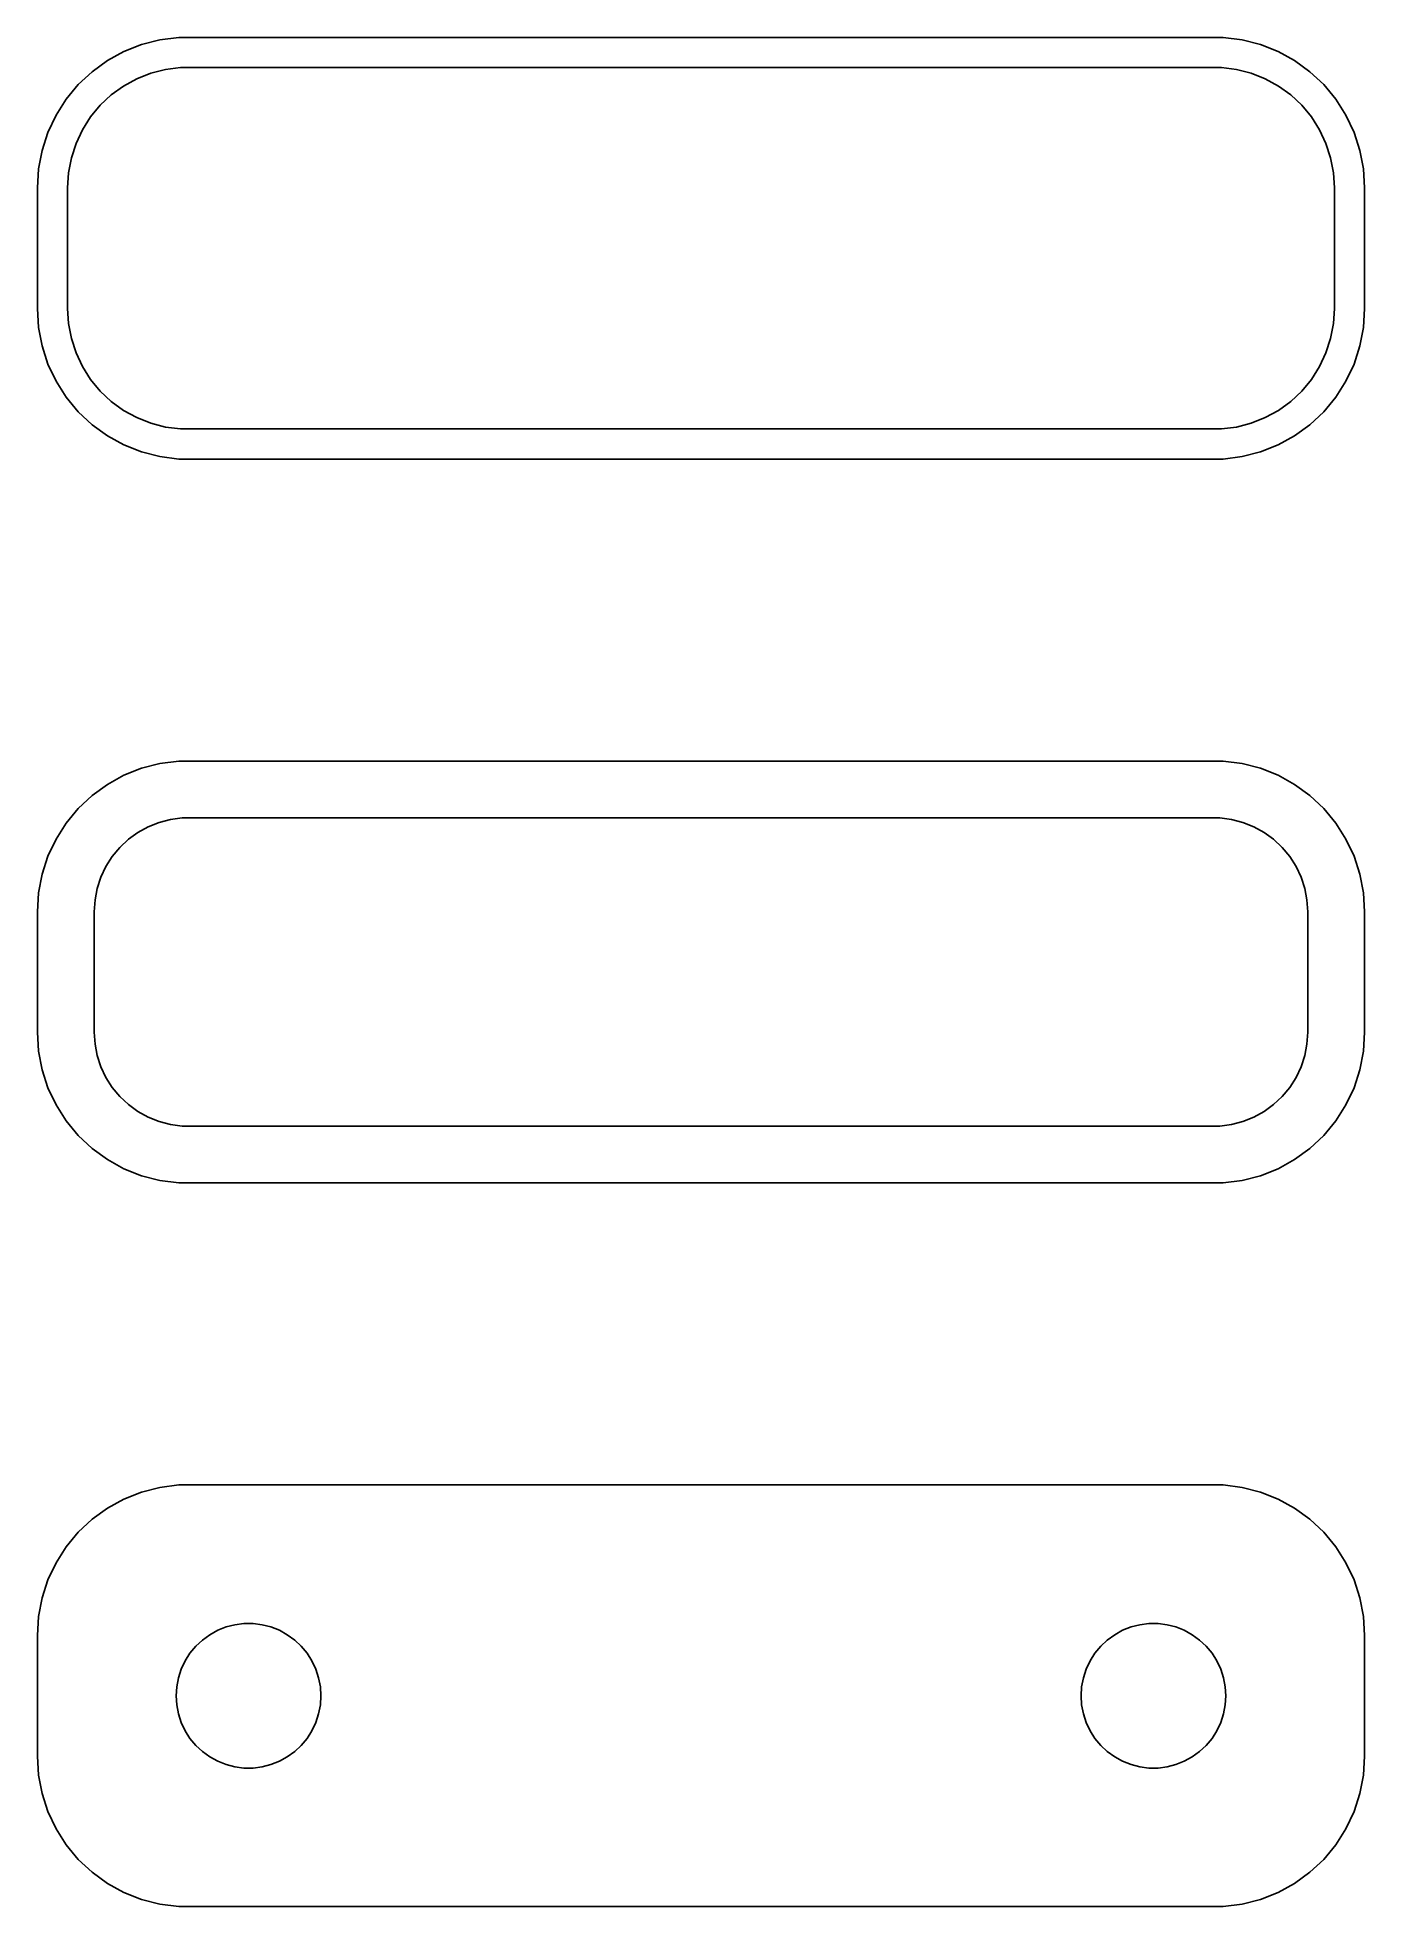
# Model space of a CAD drawing. Header units: metres. Extents: x -22 to 22, y 65 to 127.
import ezdxf

# ---------------------------------------------------------------- set-up
doc = ezdxf.new("R2010")
doc.units = ezdxf.units.M

msp = doc.modelspace()

# ---------------------------------------------------------------- linework, layer by layer
for p, q in [((-19.1289, 126.524), (-19.6791, 126.222)), ((-18.5451, 126.755), (-19.1289, 126.524)), ((-17.9369, 126.911), (-18.5451, 126.755)), ((-17.3139, 126.99), (-17.9369, 126.911)), ((17.3139, 126.99), (-17.3139, 126.99)), ((17.9369, 126.911), (17.3139, 126.99)), ((18.5451, 126.755), (17.9369, 126.911)), ((19.1289, 126.524), (18.5451, 126.755)), ((19.6791, 126.222), (19.1289, 126.524)), ((-20.1871, 125.853), (-20.6448, 125.423)), ((-19.6791, 126.222), (-20.1871, 125.853)), ((-18.2361, 125.804), (-17.7495, 125.929)), ((-17.7495, 125.929), (-17.2512, 125.992)), ((-17.2512, 125.992), (17.2512, 125.992)), ((17.2512, 125.992), (17.7495, 125.929)), ((17.7495, 125.929), (18.2361, 125.804)), ((20.1871, 125.853), (19.6791, 126.222)), ((20.6448, 125.423), (20.1871, 125.853)), ((-20.6448, 125.423), (-21.0451, 124.939)), ((-19.5497, 125.082), (-19.1433, 125.377)), ((-19.1433, 125.377), (-18.7031, 125.619)), ((-18.7031, 125.619), (-18.2361, 125.804)), ((18.2361, 125.804), (18.7031, 125.619)), ((18.7031, 125.619), (19.1433, 125.377)), ((19.1433, 125.377), (19.5497, 125.082)), ((21.0451, 124.939), (20.6448, 125.423)), ((-21.0451, 124.939), (-21.3815, 124.409)), ((-20.2361, 124.351), (-19.9159, 124.738)), ((-19.9159, 124.738), (-19.5497, 125.082)), ((19.5497, 125.082), (19.9159, 124.738)), ((19.9159, 124.738), (20.2361, 124.351)), ((21.3815, 124.409), (21.0451, 124.939)), ((-21.3815, 124.409), (-21.6489, 123.841)), ((-20.5052, 123.927), (-20.2361, 124.351)), ((20.2361, 124.351), (20.5052, 123.927)), ((21.6489, 123.841), (21.3815, 124.409)), ((-21.6489, 123.841), (-21.8429, 123.243)), ((-20.8743, 122.995), (-20.7191, 123.472)), ((-20.7191, 123.472), (-20.5052, 123.927)), ((20.5052, 123.927), (20.7191, 123.472)), ((20.7191, 123.472), (20.8743, 122.995)), ((21.8429, 123.243), (21.6489, 123.841)), ((-21.8429, 123.243), (-21.9606, 122.627)), ((-20.9684, 122.501), (-20.8743, 122.995)), ((20.8743, 122.995), (20.9684, 122.501)), ((21.9606, 122.627), (21.8429, 123.243)), ((-21.9606, 122.627), (-22, 122)), ((-21, 122), (-20.9684, 122.501)), ((20.9684, 122.501), (21, 122)), ((22, 122), (21.9606, 122.627)), ((-22, 122), (-22, 118)), ((-21, 118), (-21, 122)), ((21, 122), (21, 118)), ((22, 118), (22, 122)), ((-22, 118), (-21.9606, 117.373)), ((-20.9684, 117.499), (-21, 118)), ((21, 118), (20.9684, 117.499)), ((21.9606, 117.373), (22, 118)), ((-21.9606, 117.373), (-21.8429, 116.757)), ((-20.8743, 117.005), (-20.9684, 117.499)), ((20.9684, 117.499), (20.8743, 117.005)), ((21.8429, 116.757), (21.9606, 117.373)), ((-21.8429, 116.757), (-21.6489, 116.159)), ((-20.7191, 116.528), (-20.8743, 117.005)), ((-20.5052, 116.073), (-20.7191, 116.528)), ((20.7191, 116.528), (20.5052, 116.073)), ((20.8743, 117.005), (20.7191, 116.528)), ((21.6489, 116.159), (21.8429, 116.757)), ((-21.6489, 116.159), (-21.3815, 115.591)), ((-20.2361, 115.649), (-20.5052, 116.073)), ((20.5052, 116.073), (20.2361, 115.649)), ((21.3815, 115.591), (21.6489, 116.159)), ((-21.3815, 115.591), (-21.0451, 115.061)), ((-19.9159, 115.262), (-20.2361, 115.649)), ((20.2361, 115.649), (19.9159, 115.262)), ((21.0451, 115.061), (21.3815, 115.591)), ((-21.0451, 115.061), (-20.6448, 114.577)), ((-19.5497, 114.918), (-19.9159, 115.262)), ((-19.1433, 114.623), (-19.5497, 114.918)), ((19.5497, 114.918), (19.1433, 114.623)), ((19.9159, 115.262), (19.5497, 114.918)), ((20.6448, 114.577), (21.0451, 115.061)), ((-20.6448, 114.577), (-20.1871, 114.147)), ((-20.1871, 114.147), (-19.6791, 113.778)), ((-18.7031, 114.381), (-19.1433, 114.623)), ((-18.2361, 114.196), (-18.7031, 114.381)), ((-17.7495, 114.071), (-18.2361, 114.196)), ((-17.2512, 114.008), (-17.7495, 114.071)), ((17.7495, 114.071), (17.2512, 114.008)), ((18.2361, 114.196), (17.7495, 114.071)), ((18.7031, 114.381), (18.2361, 114.196)), ((19.1433, 114.623), (18.7031, 114.381)), ((19.6791, 113.778), (20.1871, 114.147)), ((20.1871, 114.147), (20.6448, 114.577)), ((-19.6791, 113.778), (-19.1289, 113.476)), ((-19.1289, 113.476), (-18.5451, 113.245)), ((17.2512, 114.008), (-17.2512, 114.008)), ((18.5451, 113.245), (19.1289, 113.476)), ((19.1289, 113.476), (19.6791, 113.778)), ((-18.5451, 113.245), (-17.9369, 113.089)), ((-17.9369, 113.089), (-17.3139, 113.01)), ((-17.3139, 113.01), (17.3139, 113.01)), ((17.3139, 113.01), (17.9369, 113.089)), ((17.9369, 113.089), (18.5451, 113.245)), ((-17.9369, 102.911), (-18.5451, 102.755)), ((-17.3139, 102.99), (-17.9369, 102.911)), ((17.3139, 102.99), (-17.3139, 102.99)), ((17.9369, 102.911), (17.3139, 102.99)), ((18.5451, 102.755), (17.9369, 102.911)), ((-19.1289, 102.524), (-19.6791, 102.222)), ((-18.5451, 102.755), (-19.1289, 102.524)), ((19.1289, 102.524), (18.5451, 102.755)), ((19.6791, 102.222), (19.1289, 102.524)), ((-20.1871, 101.853), (-20.6448, 101.423)), ((-19.6791, 102.222), (-20.1871, 101.853)), ((20.1871, 101.853), (19.6791, 102.222)), ((20.6448, 101.423), (20.1871, 101.853)), ((-20.6448, 101.423), (-21.0451, 100.939)), ((-17.9619, 100.961), (-17.5833, 101.058)), ((-17.5833, 101.058), (-17.1954, 101.107)), ((-17.1954, 101.107), (17.1954, 101.107)), ((17.1954, 101.107), (17.5833, 101.058)), ((17.5833, 101.058), (17.9619, 100.961)), ((21.0451, 100.939), (20.6448, 101.423)), ((-21.3815, 100.409), (-21.6489, 99.8406)), ((-21.0451, 100.939), (-21.3815, 100.409)), ((-18.9842, 100.399), (-18.668, 100.628)), ((-18.668, 100.628), (-18.3254, 100.817)), ((-18.3254, 100.817), (-17.9619, 100.961)), ((17.9619, 100.961), (18.3254, 100.817)), ((18.3254, 100.817), (18.668, 100.628)), ((18.668, 100.628), (18.9842, 100.399)), ((21.3815, 100.409), (21.0451, 100.939)), ((21.6489, 99.8406), (21.3815, 100.409)), ((-21.6489, 99.8406), (-21.8429, 99.2434)), ((-19.7279, 99.4996), (-19.5184, 99.8297)), ((-19.5184, 99.8297), (-19.2692, 100.131)), ((-19.2692, 100.131), (-18.9842, 100.399)), ((18.9842, 100.399), (19.2692, 100.131)), ((19.2692, 100.131), (19.5184, 99.8297)), ((19.5184, 99.8297), (19.7279, 99.4996)), ((21.8429, 99.2434), (21.6489, 99.8406)), ((-21.8429, 99.2434), (-21.9606, 98.6267)), ((-19.8943, 99.1459), (-19.7279, 99.4996)), ((19.7279, 99.4996), (19.8943, 99.1459)), ((21.9606, 98.6267), (21.8429, 99.2434)), ((-21.9606, 98.6267), (-22, 98)), ((-20.0884, 98.3902), (-20.0151, 98.7741)), ((-20.0151, 98.7741), (-19.8943, 99.1459)), ((19.8943, 99.1459), (20.0151, 98.7741)), ((20.0151, 98.7741), (20.0884, 98.3902)), ((22, 98), (21.9606, 98.6267)), ((-22, 98), (-22, 94)), ((-20.1129, 98), (-20.0884, 98.3902)), ((-20.1129, 94), (-20.1129, 98)), ((20.0884, 98.3902), (20.1129, 98)), ((20.1129, 98), (20.1129, 94)), ((22, 94), (22, 98)), ((-22, 94), (-21.9606, 93.3733)), ((-20.0884, 93.6098), (-20.1129, 94)), ((-20.0151, 93.2259), (-20.0884, 93.6098)), ((20.0884, 93.6098), (20.0151, 93.2259)), ((20.1129, 94), (20.0884, 93.6098)), ((21.9606, 93.3733), (22, 94)), ((-21.9606, 93.3733), (-21.8429, 92.7566)), ((-19.8943, 92.8541), (-20.0151, 93.2259)), ((20.0151, 93.2259), (19.8943, 92.8541)), ((21.8429, 92.7566), (21.9606, 93.3733)), ((-21.8429, 92.7566), (-21.6489, 92.1594)), ((-19.7279, 92.5004), (-19.8943, 92.8541)), ((-19.5184, 92.1703), (-19.7279, 92.5004)), ((19.7279, 92.5004), (19.5184, 92.1703)), ((19.8943, 92.8541), (19.7279, 92.5004)), ((21.6489, 92.1594), (21.8429, 92.7566)), ((-21.6489, 92.1594), (-21.3815, 91.5912)), ((-19.2692, 91.8691), (-19.5184, 92.1703)), ((-18.9842, 91.6015), (-19.2692, 91.8691)), ((19.2692, 91.8691), (18.9842, 91.6015)), ((19.5184, 92.1703), (19.2692, 91.8691)), ((21.3815, 91.5912), (21.6489, 92.1594)), ((-21.3815, 91.5912), (-21.0451, 91.0611)), ((-18.668, 91.3717), (-18.9842, 91.6015)), ((-18.3254, 91.1833), (-18.668, 91.3717)), ((-17.9619, 91.0394), (-18.3254, 91.1833)), ((18.3254, 91.1833), (17.9619, 91.0394)), ((18.668, 91.3717), (18.3254, 91.1833)), ((18.9842, 91.6015), (18.668, 91.3717)), ((21.0451, 91.0611), (21.3815, 91.5912)), ((-21.0451, 91.0611), (-20.6448, 90.5773)), ((-20.6448, 90.5773), (-20.1871, 90.1474)), ((-17.5833, 90.9422), (-17.9619, 91.0394)), ((-17.1954, 90.8932), (-17.5833, 90.9422)), ((17.1954, 90.8932), (-17.1954, 90.8932)), ((17.5833, 90.9422), (17.1954, 90.8932)), ((17.9619, 91.0394), (17.5833, 90.9422)), ((20.1871, 90.1474), (20.6448, 90.5773)), ((20.6448, 90.5773), (21.0451, 91.0611)), ((-20.1871, 90.1474), (-19.6791, 89.7784)), ((19.6791, 89.7784), (20.1871, 90.1474)), ((-19.6791, 89.7784), (-19.1289, 89.4759)), ((-19.1289, 89.4759), (-18.5451, 89.2447)), ((18.5451, 89.2447), (19.1289, 89.4759)), ((19.1289, 89.4759), (19.6791, 89.7784)), ((-18.5451, 89.2447), (-17.9369, 89.0886)), ((-17.9369, 89.0886), (-17.3139, 89.0099)), ((-17.3139, 89.0099), (17.3139, 89.0099)), ((17.3139, 89.0099), (17.9369, 89.0886)), ((17.9369, 89.0886), (18.5451, 89.2447)), ((-18.5451, 78.7553), (-19.1289, 78.5241)), ((-17.9369, 78.9114), (-18.5451, 78.7553)), ((-17.3139, 78.9901), (-17.9369, 78.9114)), ((17.3139, 78.9901), (-17.3139, 78.9901)), ((17.9369, 78.9114), (17.3139, 78.9901)), ((18.5451, 78.7553), (17.9369, 78.9114)), ((19.1289, 78.5241), (18.5451, 78.7553)), ((-19.6791, 78.2216), (-20.1871, 77.8526)), ((-19.1289, 78.5241), (-19.6791, 78.2216)), ((19.6791, 78.2216), (19.1289, 78.5241)), ((20.1871, 77.8526), (19.6791, 78.2216)), ((-20.1871, 77.8526), (-20.6448, 77.4227)), ((20.6448, 77.4227), (20.1871, 77.8526)), ((-21.0451, 76.9389), (-21.3815, 76.4088)), ((-20.6448, 77.4227), (-21.0451, 76.9389)), ((21.0451, 76.9389), (20.6448, 77.4227)), ((21.3815, 76.4088), (21.0451, 76.9389)), ((-21.3815, 76.4088), (-21.6489, 75.8406)), ((21.6489, 75.8406), (21.3815, 76.4088)), ((-21.6489, 75.8406), (-21.8429, 75.2434)), ((21.8429, 75.2434), (21.6489, 75.8406)), ((-21.8429, 75.2434), (-21.9606, 74.6267)), ((21.9606, 74.6267), (21.8429, 75.2434)), ((-21.9606, 74.6267), (-22, 74)), ((-15.4497, 74.3575), (-15.1507, 74.3953)), ((-15.1507, 74.3953), (-14.8493, 74.3953)), ((-14.8493, 74.3953), (-14.5503, 74.3575)), ((14.5503, 74.3575), (14.8493, 74.3953)), ((14.8493, 74.3953), (15.1507, 74.3953)), ((15.1507, 74.3953), (15.4497, 74.3575)), ((22, 74), (21.9606, 74.6267)), ((-22, 74), (-22, 70)), ((-16.7495, 73.6429), (-16.5298, 73.8492)), ((-16.5298, 73.8492), (-16.286, 74.0264)), ((-16.286, 74.0264), (-16.0219, 74.1716)), ((-16.0219, 74.1716), (-15.7416, 74.2825)), ((-15.7416, 74.2825), (-15.4497, 74.3575)), ((-14.5503, 74.3575), (-14.2583, 74.2825)), ((-14.2583, 74.2825), (-13.9781, 74.1716)), ((-13.9781, 74.1716), (-13.714, 74.0264)), ((-13.714, 74.0264), (-13.4702, 73.8492)), ((-13.4702, 73.8492), (-13.2505, 73.6429)), ((13.2505, 73.6429), (13.4702, 73.8492)), ((13.4702, 73.8492), (13.714, 74.0264)), ((13.714, 74.0264), (13.9781, 74.1716)), ((13.9781, 74.1716), (14.2583, 74.2825)), ((14.2583, 74.2825), (14.5503, 74.3575)), ((15.4497, 74.3575), (15.7416, 74.2825)), ((15.7416, 74.2825), (16.0219, 74.1716)), ((16.0219, 74.1716), (16.286, 74.0264)), ((16.286, 74.0264), (16.5298, 73.8492)), ((16.5298, 73.8492), (16.7495, 73.6429)), ((22, 70), (22, 74)), ((-17.2315, 72.8835), (-17.1031, 73.1562)), ((-17.1031, 73.1562), (-16.9416, 73.4107)), ((-16.9416, 73.4107), (-16.7495, 73.6429)), ((-13.2505, 73.6429), (-13.0583, 73.4107)), ((-13.0583, 73.4107), (-12.8969, 73.1562)), ((-12.8969, 73.1562), (-12.7685, 72.8835)), ((12.7685, 72.8835), (12.8969, 73.1562)), ((12.8969, 73.1562), (13.0583, 73.4107)), ((13.0583, 73.4107), (13.2505, 73.6429)), ((16.7495, 73.6429), (16.9416, 73.4107)), ((16.9416, 73.4107), (17.1031, 73.1562)), ((17.1031, 73.1562), (17.2315, 72.8835)), ((-17.3811, 72.3008), (-17.3246, 72.5968)), ((-17.3246, 72.5968), (-17.2315, 72.8835)), ((-12.7685, 72.8835), (-12.6754, 72.5968)), ((-12.6754, 72.5968), (-12.6189, 72.3008)), ((12.6189, 72.3008), (12.6754, 72.5968)), ((12.6754, 72.5968), (12.7685, 72.8835)), ((17.2315, 72.8835), (17.3246, 72.5968)), ((17.3246, 72.5968), (17.3811, 72.3008)), ((-17.4, 72), (-17.3811, 72.3008)), ((-17.3811, 71.6992), (-17.4, 72)), ((-12.6189, 72.3008), (-12.6, 72)), ((-12.6, 72), (-12.6189, 71.6992)), ((12.6, 72), (12.6189, 72.3008)), ((12.6189, 71.6992), (12.6, 72)), ((17.3811, 72.3008), (17.4, 72)), ((17.4, 72), (17.3811, 71.6992)), ((-17.3246, 71.4032), (-17.3811, 71.6992)), ((-17.2315, 71.1165), (-17.3246, 71.4032)), ((-12.6754, 71.4032), (-12.7685, 71.1165)), ((-12.6189, 71.6992), (-12.6754, 71.4032)), ((12.6754, 71.4032), (12.6189, 71.6992)), ((12.7685, 71.1165), (12.6754, 71.4032)), ((17.3246, 71.4032), (17.2315, 71.1165)), ((17.3811, 71.6992), (17.3246, 71.4032)), ((-17.1031, 70.8438), (-17.2315, 71.1165)), ((-16.9416, 70.5893), (-17.1031, 70.8438)), ((-12.8969, 70.8438), (-13.0583, 70.5893)), ((-12.7685, 71.1165), (-12.8969, 70.8438)), ((12.8969, 70.8438), (12.7685, 71.1165)), ((13.0583, 70.5893), (12.8969, 70.8438)), ((17.1031, 70.8438), (16.9416, 70.5893)), ((17.2315, 71.1165), (17.1031, 70.8438)), ((-16.7495, 70.3571), (-16.9416, 70.5893)), ((-16.5298, 70.1508), (-16.7495, 70.3571)), ((-16.286, 69.9736), (-16.5298, 70.1508)), ((-13.4702, 70.1508), (-13.714, 69.9736)), ((-13.2505, 70.3571), (-13.4702, 70.1508)), ((-13.0583, 70.5893), (-13.2505, 70.3571)), ((13.2505, 70.3571), (13.0583, 70.5893)), ((13.4702, 70.1508), (13.2505, 70.3571)), ((13.714, 69.9736), (13.4702, 70.1508)), ((16.5298, 70.1508), (16.286, 69.9736)), ((16.7495, 70.3571), (16.5298, 70.1508)), ((16.9416, 70.5893), (16.7495, 70.3571)), ((-22, 70), (-21.9606, 69.3733)), ((-16.0219, 69.8284), (-16.286, 69.9736)), ((-15.7416, 69.7175), (-16.0219, 69.8284)), ((-15.4497, 69.6425), (-15.7416, 69.7175)), ((-15.1507, 69.6047), (-15.4497, 69.6425)), ((-14.8493, 69.6047), (-15.1507, 69.6047)), ((-14.5503, 69.6425), (-14.8493, 69.6047)), ((-14.2583, 69.7175), (-14.5503, 69.6425)), ((-13.9781, 69.8284), (-14.2583, 69.7175)), ((-13.714, 69.9736), (-13.9781, 69.8284)), ((13.9781, 69.8284), (13.714, 69.9736)), ((14.2583, 69.7175), (13.9781, 69.8284)), ((14.5503, 69.6425), (14.2583, 69.7175)), ((14.8493, 69.6047), (14.5503, 69.6425)), ((15.1507, 69.6047), (14.8493, 69.6047)), ((15.4497, 69.6425), (15.1507, 69.6047)), ((15.7416, 69.7175), (15.4497, 69.6425)), ((16.0219, 69.8284), (15.7416, 69.7175)), ((16.286, 69.9736), (16.0219, 69.8284)), ((21.9606, 69.3733), (22, 70)), ((-21.9606, 69.3733), (-21.8429, 68.7566)), ((21.8429, 68.7566), (21.9606, 69.3733)), ((-21.8429, 68.7566), (-21.6489, 68.1594)), ((21.6489, 68.1594), (21.8429, 68.7566)), ((-21.6489, 68.1594), (-21.3815, 67.5912)), ((-21.3815, 67.5912), (-21.0451, 67.0611)), ((21.0451, 67.0611), (21.3815, 67.5912)), ((21.3815, 67.5912), (21.6489, 68.1594)), ((-21.0451, 67.0611), (-20.6448, 66.5773)), ((20.6448, 66.5773), (21.0451, 67.0611)), ((-20.6448, 66.5773), (-20.1871, 66.1474)), ((20.1871, 66.1474), (20.6448, 66.5773)), ((-20.1871, 66.1474), (-19.6791, 65.7784)), ((-19.6791, 65.7784), (-19.1289, 65.4759)), ((19.1289, 65.4759), (19.6791, 65.7784)), ((19.6791, 65.7784), (20.1871, 66.1474)), ((-19.1289, 65.4759), (-18.5451, 65.2447)), ((-18.5451, 65.2447), (-17.9369, 65.0886)), ((-17.9369, 65.0886), (-17.3139, 65.0099)), ((17.3139, 65.0099), (17.9369, 65.0886)), ((17.9369, 65.0886), (18.5451, 65.2447)), ((18.5451, 65.2447), (19.1289, 65.4759)), ((-17.3139, 65.0099), (17.3139, 65.0099))]:
    msp.add_line(p, q)

doc.saveas('drawing.dxf')
